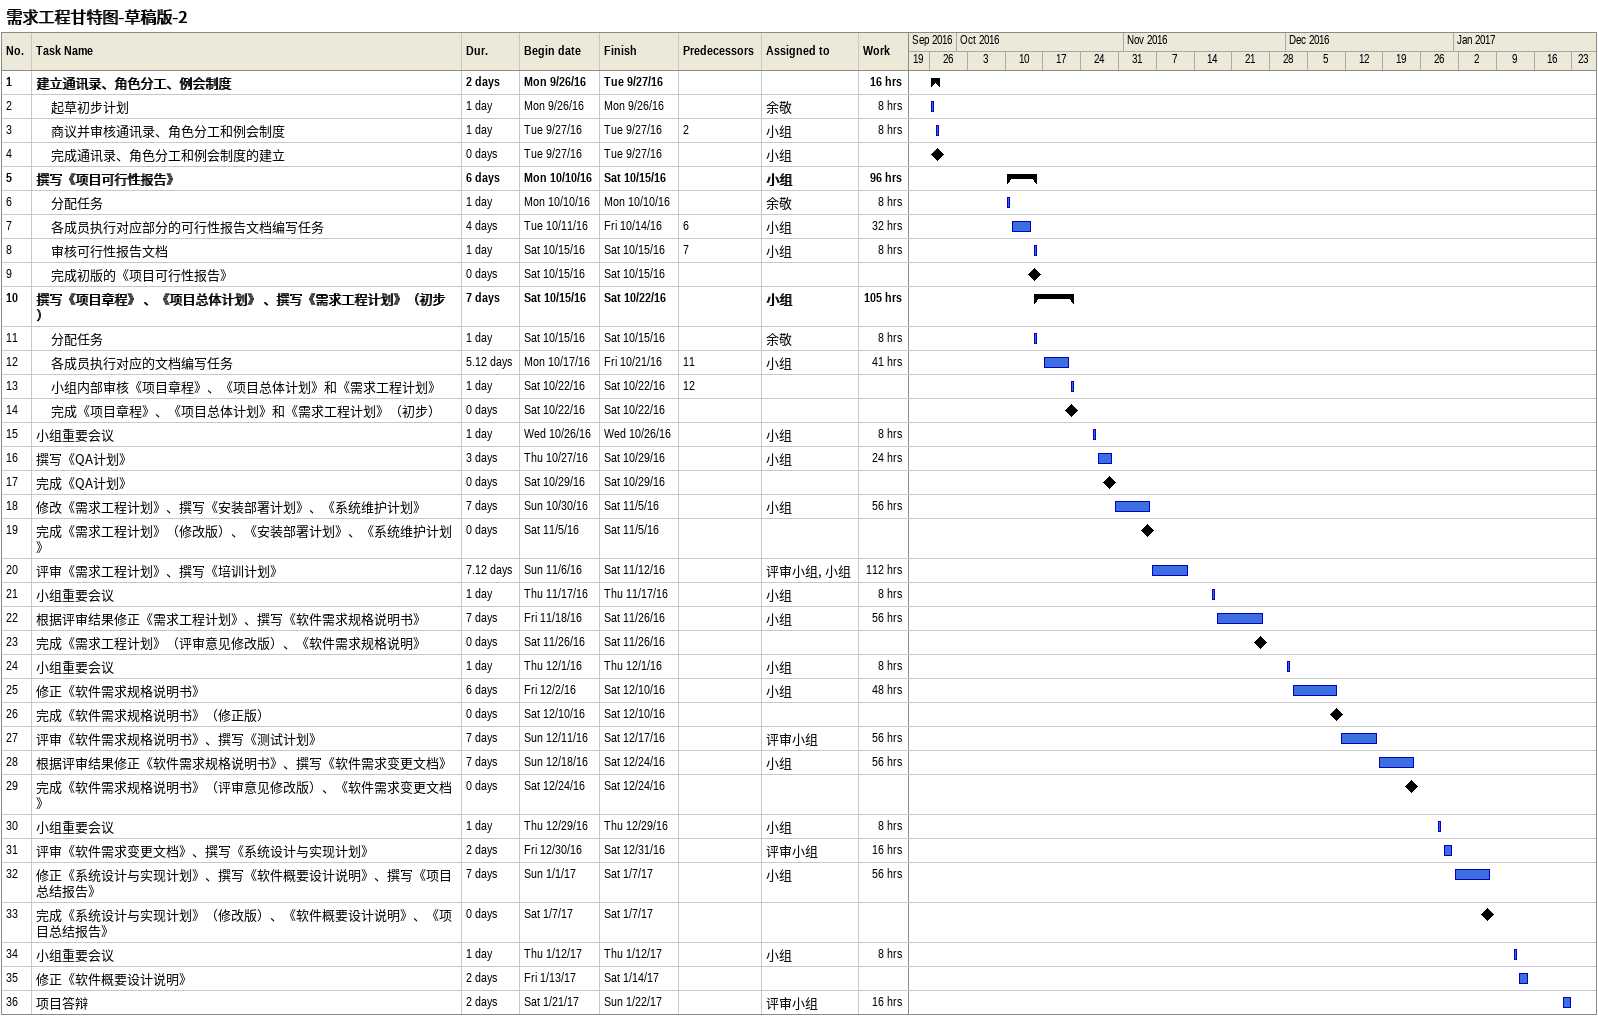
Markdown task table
需求工程甘特图-草稿版-2

| ID | Level | Task | Duration | Start | Finish | Predecessors | Resources | Work (h) |
|---|---|---|---|---|---|---|---|---|
| 1 | 1 | **建立通讯录、角色分工、例会制度** | 2d | 2016-09-26 | 2016-09-27 |  |  | 16 |
| 2 | 2 | 起草初步计划 | 1d | 2016-09-26 | 2016-09-26 |  | 余敬 | 8 |
| 3 | 2 | 商议并审核通讯录、角色分工和例会制度 | 1d | 2016-09-27 | 2016-09-27 | 2 | 小组 | 8 |
| 4 | 2 | 完成通讯录、角色分工和例会制度的建立 | 0d | 2016-09-27 | 2016-09-27 |  | 小组 |  |
| 5 | 1 | **撰写《项目可行性报告》** | 6d | 2016-10-10 | 2016-10-15 |  | 小组 | 96 |
| 6 | 2 | 分配任务 | 1d | 2016-10-10 | 2016-10-10 |  | 余敬 | 8 |
| 7 | 2 | 各成员执行对应部分的可行性报告文档编写任务 | 4d | 2016-10-11 | 2016-10-14 | 6 | 小组 | 32 |
| 8 | 2 | 审核可行性报告文档 | 1d | 2016-10-15 | 2016-10-15 | 7 | 小组 | 8 |
| 9 | 2 | 完成初版的《项目可行性报告》 | 0d | 2016-10-15 | 2016-10-15 |  |  |  |
| 10 | 1 | **撰写《项目章程》 、《项目总体计划》 、撰写《需求工程计划》（初步）** | 7d | 2016-10-15 | 2016-10-22 |  | 小组 | 105 |
| 11 | 2 | 分配任务 | 1d | 2016-10-15 | 2016-10-15 |  | 余敬 | 8 |
| 12 | 2 | 各成员执行对应的文档编写任务 | 5.12d | 2016-10-17 | 2016-10-21 | 11 | 小组 | 41 |
| 13 | 2 | 小组内部审核《项目章程》、《项目总体计划》和《需求工程计划》 | 1d | 2016-10-22 | 2016-10-22 | 12 |  |  |
| 14 | 2 | 完成《项目章程》、《项目总体计划》和《需求工程计划》（初步） | 0d | 2016-10-22 | 2016-10-22 |  |  |  |
| 15 | 1 | 小组重要会议 | 1d | 2016-10-26 | 2016-10-26 |  | 小组 | 8 |
| 16 | 1 | 撰写《QA计划》 | 3d | 2016-10-27 | 2016-10-29 |  | 小组 | 24 |
| 17 | 1 | 完成《QA计划》 | 0d | 2016-10-29 | 2016-10-29 |  |  |  |
| 18 | 1 | 修改《需求工程计划》、撰写《安装部署计划》、《系统维护计划》 | 7d | 2016-10-30 | 2016-11-05 |  | 小组 | 56 |
| 19 | 1 | 完成《需求工程计划》（修改版）、《安装部署计划》、《系统维护计划》 | 0d | 2016-11-05 | 2016-11-05 |  |  |  |
| 20 | 1 | 评审《需求工程计划》、撰写《培训计划》 | 7.12d | 2016-11-06 | 2016-11-12 |  | 评审小组, 小组 | 112 |
| 21 | 1 | 小组重要会议 | 1d | 2016-11-17 | 2016-11-17 |  | 小组 | 8 |
| 22 | 1 | 根据评审结果修正《需求工程计划》、撰写《软件需求规格说明书》 | 7d | 2016-11-18 | 2016-11-26 |  | 小组 | 56 |
| 23 | 1 | 完成《需求工程计划》（评审意见修改版）、《软件需求规格说明》 | 0d | 2016-11-26 | 2016-11-26 |  |  |  |
| 24 | 1 | 小组重要会议 | 1d | 2016-12-01 | 2016-12-01 |  | 小组 | 8 |
| 25 | 1 | 修正《软件需求规格说明书》 | 6d | 2016-12-02 | 2016-12-10 |  | 小组 | 48 |
| 26 | 1 | 完成《软件需求规格说明书》（修正版） | 0d | 2016-12-10 | 2016-12-10 |  |  |  |
| 27 | 1 | 评审《软件需求规格说明书》、撰写《测试计划》 | 7d | 2016-12-11 | 2016-12-17 |  | 评审小组 | 56 |
| 28 | 1 | 根据评审结果修正《软件需求规格说明书》、撰写《软件需求变更文档》 | 7d | 2016-12-18 | 2016-12-24 |  | 小组 | 56 |
| 29 | 1 | 完成《软件需求规格说明书》（评审意见修改版）、《软件需求变更文档》 | 0d | 2016-12-24 | 2016-12-24 |  |  |  |
| 30 | 1 | 小组重要会议 | 1d | 2016-12-29 | 2016-12-29 |  | 小组 | 8 |
| 31 | 1 | 评审《软件需求变更文档》、撰写《系统设计与实现计划》 | 2d | 2016-12-30 | 2016-12-31 |  | 评审小组 | 16 |
| 32 | 1 | 修正《系统设计与实现计划》、撰写《软件概要设计说明》、撰写《项目总结报告》 | 7d | 2017-01-01 | 2017-01-07 |  | 小组 | 56 |
| 33 | 1 | 完成《系统设计与实现计划》（修改版）、《软件概要设计说明》、《项目总结报告》 | 0d | 2017-01-07 | 2017-01-07 |  |  |  |
| 34 | 1 | 小组重要会议 | 1d | 2017-01-12 | 2017-01-12 |  | 小组 | 8 |
| 35 | 1 | 修正《软件概要设计说明》 | 2d | 2017-01-13 | 2017-01-14 |  |  |  |
| 36 | 1 | 项目答辩 | 2d | 2017-01-21 | 2017-01-22 |  | 评审小组 | 16 |
